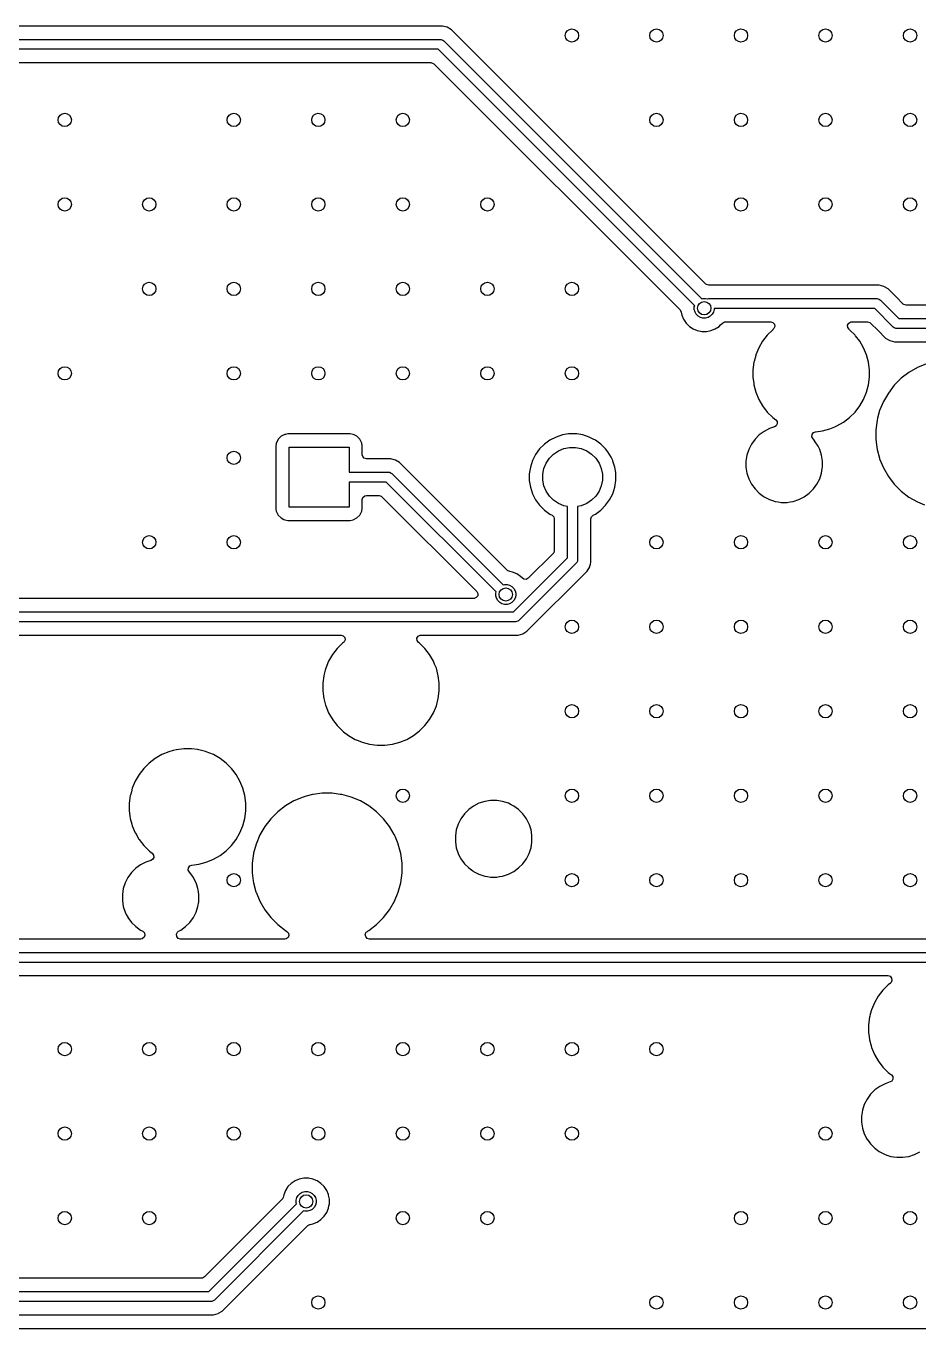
# Model space of a CAD drawing. Extents: x 2.6 to 14.2, y -9.4 to -3.8.
# Drawn here: x 8.737 to 9.794, y -7.462 to -5.919 of the extents above; entities that cross this region are included whole.
import ezdxf

# ---------------------------------------------------------------- set-up
doc = ezdxf.new("R2010")
doc.units = 0
doc.header["$MEASUREMENT"] = 0
doc.layers.add('BLACK', color=7, linetype='CONTINUOUS')

msp = doc.modelspace()

# ---------------------------------------------------------------- linework, layer by layer
at = {"layer": 'BLACK', "linetype": 'CONTINUOUS'}
for p, q in [((9.2302, -5.9194), (8.0739, -5.9194)), ((9.2318, -5.9198), (9.2302, -5.9194)), ((9.2302, -5.9194), (9.2302, -5.9194)), ((9.2335, -5.9203), (9.2318, -5.9198)), ((9.2357, -5.9208), (9.2335, -5.9203)), ((9.2335, -5.9203), (9.2335, -5.9203)), ((9.2406, -5.9237), (9.2357, -5.9208)), ((9.2357, -5.9208), (9.2357, -5.9208)), ((6.6017, -5.9351), (9.2273, -5.9351)), ((9.2273, -5.9351), (9.2285, -5.9353)), ((9.2285, -5.9353), (9.2293, -5.9356)), ((9.2293, -5.9356), (9.2306, -5.9361)), ((9.2306, -5.9361), (9.2315, -5.9369)), ((9.2315, -5.9369), (9.5367, -6.2421)), ((9.2415, -5.9246), (9.2406, -5.9237)), ((9.2406, -5.9237), (9.2406, -5.9237)), ((9.5417, -6.2248), (9.2415, -5.9246)), ((9.2249, -5.9469), (6.6017, -5.9469)), ((9.5284, -6.2505), (9.2249, -5.9469)), ((6.6102, -5.9627), (9.2163, -5.9627)), ((9.2163, -5.9627), (9.2189, -5.9635)), ((9.2189, -5.9635), (9.2198, -5.9641)), ((9.2198, -5.9641), (9.5111, -6.2555)), ((9.5425, -6.2254), (9.5417, -6.2248)), ((9.5451, -6.2262), (9.5425, -6.2254)), ((9.7467, -6.2262), (9.5451, -6.2262)), ((9.7494, -6.2269), (9.7467, -6.2262)), ((9.7523, -6.2277), (9.7494, -6.2269)), ((9.7494, -6.2269), (9.7494, -6.2269)), ((9.7572, -6.2305), (9.7523, -6.2277)), ((9.7668, -6.2401), (9.7572, -6.2305)), ((9.5367, -6.2421), (9.5381, -6.2417)), ((9.5381, -6.2417), (9.5412, -6.2417)), ((9.5412, -6.2417), (9.5435, -6.2423)), ((9.5435, -6.2423), (9.5437, -6.2423)), ((9.5437, -6.2423), (9.5441, -6.2421)), ((9.5441, -6.2421), (9.5453, -6.242)), ((9.5453, -6.242), (9.7439, -6.242)), ((9.7439, -6.242), (9.745, -6.2421)), ((9.745, -6.2421), (9.7455, -6.2423)), ((9.7455, -6.2423), (9.7472, -6.243)), ((9.7472, -6.243), (9.7481, -6.2437)), ((9.7481, -6.2437), (9.7701, -6.2657)), ((9.7752, -6.2485), (9.7668, -6.2401)), ((9.5111, -6.2555), (9.5125, -6.258)), ((9.5125, -6.258), (9.5125, -6.258)), ((9.5125, -6.258), (9.5132, -6.2615)), ((9.5132, -6.2615), (9.5132, -6.2615)), ((9.5132, -6.2615), (9.5152, -6.2665)), ((9.528, -6.2519), (9.5284, -6.2505)), ((9.528, -6.255), (9.528, -6.2519)), ((9.5288, -6.2579), (9.528, -6.255)), ((9.5303, -6.2606), (9.5288, -6.2579)), ((9.5325, -6.2628), (9.5303, -6.2606)), ((9.5491, -6.2606), (9.5469, -6.2628)), ((9.5506, -6.2579), (9.5491, -6.2606)), ((9.5514, -6.255), (9.5506, -6.2579)), ((9.7414, -6.2538), (9.5514, -6.2538)), ((9.5514, -6.2538), (9.5514, -6.255)), ((9.7634, -6.2758), (9.7414, -6.2538)), ((9.776, -6.2491), (9.7752, -6.2485)), ((9.7786, -6.2499), (9.776, -6.2491)), ((9.847, -6.2499), (9.7786, -6.2499)), ((9.5152, -6.2665), (9.5152, -6.2665)), ((9.5152, -6.2665), (9.5183, -6.271)), ((9.5183, -6.271), (9.5183, -6.271)), ((9.5183, -6.271), (9.5221, -6.2749)), ((9.5221, -6.2749), (9.5221, -6.2749)), ((9.5221, -6.2749), (9.5266, -6.2779)), ((9.5352, -6.2643), (9.5325, -6.2628)), ((9.5381, -6.2651), (9.5352, -6.2643)), ((9.5412, -6.2651), (9.5381, -6.2651)), ((9.5442, -6.2643), (9.5412, -6.2651)), ((9.5469, -6.2628), (9.5442, -6.2643)), ((9.5527, -6.2779), (9.5573, -6.2749)), ((9.5573, -6.2749), (9.559, -6.2731)), ((9.559, -6.2731), (9.5612, -6.271)), ((9.5612, -6.271), (9.5636, -6.2696)), ((9.5636, -6.2696), (9.5646, -6.2695)), ((9.5646, -6.2695), (9.6184, -6.2695)), ((9.6184, -6.2695), (9.621, -6.2703)), ((9.621, -6.2703), (9.6228, -6.2724)), ((9.6232, -6.2751), (9.622, -6.2776)), ((9.6228, -6.2724), (9.6232, -6.2751)), ((9.7093, -6.2733), (9.7106, -6.2709)), ((9.7094, -6.2761), (9.7093, -6.2733)), ((9.7111, -6.2783), (9.7094, -6.2761)), ((9.7106, -6.2709), (9.7131, -6.2696)), ((9.7131, -6.2696), (9.714, -6.2695)), ((9.714, -6.2695), (9.7329, -6.2695)), ((9.7329, -6.2695), (9.7355, -6.2703)), ((9.7355, -6.2703), (9.7363, -6.271)), ((9.7363, -6.271), (9.7453, -6.2799)), ((9.7643, -6.2765), (9.7634, -6.2758)), ((9.7655, -6.277), (9.7643, -6.2765)), ((9.7665, -6.2774), (9.7655, -6.277)), ((9.7676, -6.2775), (9.7665, -6.2774)), ((10.1713, -6.2775), (9.7676, -6.2775)), ((9.7701, -6.2657), (10.1688, -6.2657)), ((9.5266, -6.2779), (9.5266, -6.2779)), ((9.5266, -6.2779), (9.5313, -6.2798)), ((9.5313, -6.2798), (9.5316, -6.2799)), ((9.5316, -6.2799), (9.5316, -6.2799)), ((9.5316, -6.2799), (9.5316, -6.2799)), ((9.5316, -6.2799), (9.537, -6.281)), ((9.537, -6.281), (9.537, -6.281)), ((9.537, -6.281), (9.5424, -6.281)), ((9.5424, -6.281), (9.546, -6.2803)), ((9.546, -6.2803), (9.5477, -6.2799)), ((9.5477, -6.2799), (9.5527, -6.2779)), ((9.6088, -6.2924), (9.6043, -6.3002)), ((9.6143, -6.2852), (9.6088, -6.2924)), ((9.6207, -6.2788), (9.6143, -6.2852)), ((9.6208, -6.2787), (9.6207, -6.2788)), ((9.6207, -6.2788), (9.6207, -6.2788)), ((9.6213, -6.2783), (9.6208, -6.2787)), ((9.622, -6.2776), (9.6213, -6.2783)), ((9.7117, -6.2788), (9.7111, -6.2783)), ((9.7181, -6.2852), (9.7117, -6.2788)), ((9.7117, -6.2788), (9.7117, -6.2788)), ((9.7117, -6.2788), (9.7117, -6.2788)), ((9.7188, -6.2861), (9.7181, -6.2852)), ((9.7181, -6.2852), (9.7181, -6.2852)), ((9.7181, -6.2852), (9.7181, -6.2852)), ((9.7236, -6.2924), (9.7188, -6.2861)), ((9.7281, -6.3002), (9.7236, -6.2924)), ((9.7236, -6.2924), (9.7236, -6.2924)), ((9.7236, -6.2924), (9.7236, -6.2924)), ((9.7453, -6.2799), (9.7543, -6.2889)), ((9.7543, -6.2889), (9.7586, -6.2914)), ((9.7586, -6.2914), (9.7592, -6.2918)), ((9.7592, -6.2918), (9.7648, -6.2933)), ((9.6043, -6.3002), (9.6008, -6.3085)), ((9.6043, -6.3002), (9.6043, -6.3002)), ((9.7316, -6.3085), (9.7281, -6.3002)), ((9.7648, -6.2933), (9.7648, -6.2933)), ((9.7648, -6.2933), (9.7648, -6.2933)), ((9.7648, -6.2933), (10.1741, -6.2933)), ((9.5985, -6.3173), (9.5973, -6.3262)), ((9.5987, -6.3164), (9.5985, -6.3173)), ((9.5985, -6.3173), (9.5985, -6.3173)), ((9.6006, -6.3092), (9.5987, -6.3164)), ((9.6008, -6.3085), (9.6006, -6.3092)), ((9.7339, -6.3173), (9.7316, -6.3085)), ((9.7351, -6.3262), (9.7339, -6.3173)), ((9.792, -6.3235), (9.7819, -6.3293)), ((9.8027, -6.3191), (9.792, -6.3235)), ((9.792, -6.3235), (9.792, -6.3235)), ((9.5973, -6.3262), (9.5973, -6.3352)), ((9.5973, -6.3352), (9.5982, -6.3424)), ((9.7339, -6.3442), (9.7351, -6.3352)), ((9.7351, -6.3352), (9.7351, -6.3262)), ((9.7727, -6.3364), (9.7645, -6.3446)), ((9.7819, -6.3293), (9.7727, -6.3364)), ((9.7727, -6.3364), (9.7727, -6.3364)), ((9.5982, -6.3424), (9.5985, -6.3442)), ((9.5985, -6.3442), (9.5996, -6.3485)), ((9.5996, -6.3485), (9.6008, -6.3529)), ((9.6008, -6.3529), (9.6043, -6.3613)), ((9.7281, -6.3613), (9.7316, -6.3529)), ((9.7316, -6.3529), (9.7339, -6.3442)), ((9.7575, -6.3538), (9.7516, -6.3639)), ((9.7645, -6.3446), (9.7575, -6.3538)), ((9.7645, -6.3446), (9.7645, -6.3446)), ((9.6043, -6.3613), (9.6043, -6.3613)), ((9.6043, -6.3613), (9.6088, -6.3691)), ((9.6088, -6.3691), (9.6143, -6.3763)), ((9.7181, -6.3763), (9.7236, -6.3691)), ((9.7236, -6.3691), (9.7281, -6.3613)), ((9.7516, -6.3639), (9.7472, -6.3746)), ((9.7516, -6.3639), (9.7516, -6.3639)), ((9.6143, -6.3763), (9.6143, -6.3763)), ((9.6143, -6.3763), (9.6207, -6.3827)), ((9.6207, -6.3827), (9.6207, -6.3827)), ((9.6207, -6.3827), (9.6243, -6.3855)), ((9.6243, -6.3855), (9.6259, -6.3877)), ((9.7046, -6.3882), (9.7117, -6.3827)), ((9.7117, -6.3827), (9.7181, -6.3763)), ((9.7117, -6.3827), (9.7117, -6.3827)), ((9.7117, -6.3827), (9.7117, -6.3827)), ((9.7181, -6.3763), (9.7181, -6.3763)), ((9.7181, -6.3763), (9.7181, -6.3763)), ((9.7448, -6.3836), (9.7442, -6.3858)), ((9.7472, -6.3746), (9.7448, -6.3836)), ((9.7472, -6.3746), (9.7472, -6.3746)), ((9.6106, -6.3992), (9.6048, -6.4033)), ((9.6169, -6.3959), (9.6106, -6.3992)), ((9.6229, -6.394), (9.6169, -6.3959)), ((9.6169, -6.3959), (9.6169, -6.3959)), ((9.6248, -6.3928), (9.6229, -6.394)), ((9.6261, -6.3904), (9.6248, -6.3928)), ((9.6259, -6.3877), (9.6261, -6.3904)), ((9.6672, -6.4027), (9.6689, -6.4005)), ((9.6689, -6.4005), (9.6712, -6.3996)), ((9.6712, -6.3996), (9.6797, -6.3985)), ((9.6797, -6.3985), (9.6838, -6.3974)), ((9.6838, -6.3974), (9.6884, -6.3961)), ((9.6884, -6.3961), (9.6942, -6.3937)), ((9.6942, -6.3937), (9.6967, -6.3927)), ((9.6967, -6.3927), (9.7046, -6.3882)), ((9.6967, -6.3927), (9.6967, -6.3927)), ((9.6967, -6.3927), (9.6967, -6.3927)), ((9.6967, -6.3927), (9.6967, -6.3927)), ((9.7442, -6.3858), (9.7427, -6.3974)), ((9.7427, -6.3974), (9.7427, -6.409)), ((9.7442, -6.3858), (9.7442, -6.3858)), ((9.0334, -6.413), (9.0328, -6.4167)), ((9.0355, -6.409), (9.0334, -6.413)), ((9.0357, -6.4086), (9.0355, -6.409)), ((9.0392, -6.405), (9.0357, -6.4086)), ((9.0357, -6.4086), (9.0357, -6.4086)), ((9.0357, -6.4086), (9.0357, -6.4086)), ((9.0437, -6.4028), (9.0392, -6.405)), ((9.0392, -6.405), (9.0392, -6.405)), ((9.0392, -6.405), (9.0392, -6.405)), ((9.0443, -6.4027), (9.0437, -6.4028)), ((9.0473, -6.4022), (9.0443, -6.4027)), ((9.1207, -6.4022), (9.0473, -6.4022)), ((9.1244, -6.4028), (9.1207, -6.4022)), ((9.1255, -6.4033), (9.1244, -6.4028)), ((9.1288, -6.405), (9.1255, -6.4033)), ((9.1324, -6.4086), (9.1288, -6.405)), ((9.1288, -6.405), (9.1288, -6.405)), ((9.1288, -6.405), (9.1288, -6.405)), ((9.1346, -6.413), (9.1324, -6.4086)), ((9.1324, -6.4086), (9.1324, -6.4086)), ((9.1324, -6.4086), (9.1324, -6.4086)), ((9.1351, -6.416), (9.1346, -6.413)), ((9.1352, -6.4167), (9.1351, -6.416)), ((9.3507, -6.4143), (9.345, -6.42)), ((9.3572, -6.4096), (9.3507, -6.4143)), ((9.3644, -6.4059), (9.3572, -6.4096)), ((9.372, -6.4034), (9.3644, -6.4059)), ((9.379, -6.4023), (9.372, -6.4034)), ((9.38, -6.4022), (9.379, -6.4023)), ((9.388, -6.4022), (9.38, -6.4022)), ((9.3891, -6.4023), (9.388, -6.4022)), ((9.396, -6.4034), (9.3891, -6.4023)), ((9.4037, -6.4059), (9.396, -6.4034)), ((9.4085, -6.4084), (9.4037, -6.4059)), ((9.4109, -6.4096), (9.4085, -6.4084)), ((9.4174, -6.4143), (9.4109, -6.4096)), ((9.4109, -6.4096), (9.4109, -6.4096)), ((9.4109, -6.4096), (9.4109, -6.4096)), ((9.4231, -6.42), (9.4174, -6.4143)), ((9.5956, -6.4142), (9.5923, -6.4205)), ((9.5998, -6.4084), (9.5956, -6.4142)), ((9.6048, -6.4033), (9.5998, -6.4084)), ((9.5998, -6.4084), (9.5998, -6.4084)), ((9.6048, -6.4033), (9.6048, -6.4033)), ((9.667, -6.4055), (9.6672, -6.4027)), ((9.6684, -6.4079), (9.667, -6.4055)), ((9.6689, -6.4084), (9.6684, -6.4079)), ((9.6719, -6.4126), (9.6689, -6.4084)), ((9.6689, -6.4084), (9.6689, -6.4084)), ((9.6731, -6.4142), (9.6719, -6.4126)), ((9.6744, -6.4167), (9.6731, -6.4142)), ((9.7427, -6.409), (9.7439, -6.418)), ((9.0328, -6.4167), (9.0328, -6.4901)), ((9.0486, -6.4888), (9.0486, -6.4179)), ((9.0486, -6.4179), (9.1195, -6.4179)), ((9.1195, -6.4179), (9.1195, -6.4475)), ((9.1352, -6.4268), (9.1352, -6.4167)), ((9.1357, -6.4289), (9.1352, -6.4268)), ((9.1375, -6.4309), (9.1357, -6.4289)), ((9.1401, -6.4317), (9.1375, -6.4309)), ((9.1689, -6.4317), (9.1401, -6.4317)), ((9.1701, -6.432), (9.1689, -6.4317)), ((9.3402, -6.4265), (9.3366, -6.4337)), ((9.345, -6.42), (9.3402, -6.4265)), ((9.3528, -6.4367), (9.3566, -6.4309)), ((9.3566, -6.4309), (9.3615, -6.426)), ((9.3615, -6.426), (9.3673, -6.4221)), ((9.3673, -6.4221), (9.3737, -6.4195)), ((9.3737, -6.4195), (9.3805, -6.4181)), ((9.3805, -6.4181), (9.3875, -6.4181)), ((9.3875, -6.4181), (9.3943, -6.4195)), ((9.3943, -6.4195), (9.4007, -6.4221)), ((9.4007, -6.4221), (9.4065, -6.426)), ((9.4065, -6.426), (9.4114, -6.4309)), ((9.4114, -6.4309), (9.4153, -6.4367)), ((9.4255, -6.4234), (9.4231, -6.42)), ((9.4278, -6.4265), (9.4255, -6.4234)), ((9.4295, -6.4298), (9.4278, -6.4265)), ((9.4315, -6.4337), (9.4295, -6.4298)), ((9.5901, -6.4273), (9.589, -6.4343)), ((9.5923, -6.4205), (9.5901, -6.4273)), ((9.5923, -6.4205), (9.5923, -6.4205)), ((9.6763, -6.4205), (9.6744, -6.4167)), ((9.6772, -6.4234), (9.6763, -6.4205)), ((9.6763, -6.4205), (9.6763, -6.4205)), ((9.6785, -6.4273), (9.6772, -6.4234)), ((9.6789, -6.4296), (9.6785, -6.4273)), ((9.6796, -6.4343), (9.6789, -6.4296)), ((9.7439, -6.418), (9.7442, -6.4205)), ((9.7442, -6.4205), (9.747, -6.4309)), ((9.747, -6.4309), (9.7472, -6.4317)), ((9.7472, -6.4317), (9.7472, -6.4317)), ((9.7472, -6.4317), (9.7516, -6.4424)), ((9.1744, -6.4332), (9.1701, -6.432)), ((9.1701, -6.432), (9.1701, -6.432)), ((9.1793, -6.436), (9.1744, -6.4332)), ((9.1744, -6.4332), (9.1744, -6.4332)), ((9.3071, -6.5638), (9.1793, -6.436)), ((9.1793, -6.436), (9.1793, -6.436)), ((9.3341, -6.4414), (9.3328, -6.4493)), ((9.3366, -6.4337), (9.3341, -6.4414)), ((9.3488, -6.4499), (9.3501, -6.4431)), ((9.3501, -6.4431), (9.3528, -6.4367)), ((9.4153, -6.4367), (9.4179, -6.4431)), ((9.4179, -6.4431), (9.4193, -6.4499)), ((9.4317, -6.4345), (9.4315, -6.4337)), ((9.4315, -6.4337), (9.4315, -6.4337)), ((9.4315, -6.4337), (9.4315, -6.4337)), ((9.434, -6.4414), (9.4317, -6.4345)), ((9.435, -6.4479), (9.434, -6.4414)), ((9.589, -6.4343), (9.589, -6.4415)), ((9.589, -6.4415), (9.5901, -6.4485)), ((9.6785, -6.4485), (9.6793, -6.4431)), ((9.6793, -6.4431), (9.6796, -6.4415)), ((9.6796, -6.4415), (9.6796, -6.4343)), ((9.7516, -6.4424), (9.7516, -6.4424)), ((9.7516, -6.4424), (9.7575, -6.4525)), ((9.1195, -6.4475), (9.166, -6.4475)), ((9.1636, -6.4593), (9.1195, -6.4593)), ((9.1195, -6.4593), (9.1195, -6.4888)), ((9.2936, -6.5893), (9.1636, -6.4593)), ((9.166, -6.4475), (9.1672, -6.4476)), ((9.1672, -6.4476), (9.168, -6.448)), ((9.168, -6.448), (9.1693, -6.4485)), ((9.1693, -6.4485), (9.1702, -6.4492)), ((9.1702, -6.4492), (9.302, -6.581)), ((9.3328, -6.4493), (9.3328, -6.4574)), ((9.3328, -6.4574), (9.3341, -6.4654)), ((9.3488, -6.4569), (9.3488, -6.4499)), ((9.3501, -6.4637), (9.3488, -6.4569)), ((9.4193, -6.4569), (9.4179, -6.4637)), ((9.4193, -6.4499), (9.4193, -6.4569)), ((9.434, -6.4654), (9.4352, -6.4574)), ((9.4352, -6.4493), (9.435, -6.4479)), ((9.4352, -6.4574), (9.4352, -6.4493)), ((9.5901, -6.4485), (9.5923, -6.4553)), ((9.5923, -6.4553), (9.5923, -6.4553)), ((9.5923, -6.4553), (9.5944, -6.4594)), ((9.5944, -6.4594), (9.5952, -6.4609)), ((9.5952, -6.4609), (9.5956, -6.4616)), ((9.5956, -6.4616), (9.5998, -6.4674)), ((9.6689, -6.4674), (9.6731, -6.4616)), ((9.6731, -6.4616), (9.6763, -6.4553)), ((9.6763, -6.4553), (9.6785, -6.4485)), ((9.7575, -6.4525), (9.7645, -6.4617)), ((9.7645, -6.4617), (9.7645, -6.4617)), ((9.7645, -6.4617), (9.7727, -6.4699)), ((9.1352, -6.4799), (9.136, -6.4773)), ((9.136, -6.4773), (9.1381, -6.4755)), ((9.1381, -6.4755), (9.1401, -6.4751)), ((9.1401, -6.4751), (9.155, -6.4751)), ((9.155, -6.4751), (9.1577, -6.4758)), ((9.1577, -6.4758), (9.1585, -6.4765)), ((9.1585, -6.4765), (9.2706, -6.5886)), ((9.3341, -6.4654), (9.3366, -6.473)), ((9.3366, -6.473), (9.3386, -6.477)), ((9.3386, -6.477), (9.3402, -6.4801)), ((9.3528, -6.4701), (9.3501, -6.4637)), ((9.3566, -6.4759), (9.3528, -6.4701)), ((9.3615, -6.4808), (9.3566, -6.4759)), ((9.4114, -6.4759), (9.4065, -6.4808)), ((9.4153, -6.4701), (9.4114, -6.4759)), ((9.4179, -6.4637), (9.4153, -6.4701)), ((9.4278, -6.4802), (9.4315, -6.473)), ((9.4315, -6.473), (9.434, -6.4654)), ((9.5998, -6.4674), (9.5998, -6.4674)), ((9.5998, -6.4674), (9.6048, -6.4724)), ((9.6048, -6.4724), (9.6048, -6.4724)), ((9.6048, -6.4724), (9.6096, -6.4759)), ((9.6096, -6.4759), (9.6106, -6.4766)), ((9.6106, -6.4766), (9.6139, -6.4783)), ((9.6517, -6.4799), (9.6581, -6.4766)), ((9.6581, -6.4766), (9.6638, -6.4724)), ((9.6638, -6.4724), (9.6689, -6.4674)), ((9.7727, -6.4699), (9.7727, -6.4699)), ((9.7727, -6.4699), (9.7819, -6.477)), ((9.7819, -6.477), (9.792, -6.4828)), ((9.0328, -6.4901), (9.0331, -6.4916)), ((9.0331, -6.4916), (9.0334, -6.4937)), ((9.1195, -6.4888), (9.0486, -6.4888)), ((9.1346, -6.4937), (9.1352, -6.4901)), ((9.1352, -6.4901), (9.1352, -6.4799)), ((9.3402, -6.4801), (9.3402, -6.4802)), ((9.3402, -6.4802), (9.345, -6.4867)), ((9.345, -6.4867), (9.345, -6.4867)), ((9.345, -6.4867), (9.3507, -6.4924)), ((9.3507, -6.4924), (9.3572, -6.4972)), ((9.3673, -6.4846), (9.3615, -6.4808)), ((9.3737, -6.4873), (9.3673, -6.4846)), ((9.3781, -6.4882), (9.3737, -6.4873)), ((9.3781, -6.5488), (9.3781, -6.4882)), ((9.3943, -6.4873), (9.3899, -6.4882)), ((9.3899, -6.4882), (9.3899, -6.5512)), ((9.4007, -6.4846), (9.3943, -6.4873)), ((9.4065, -6.4808), (9.4007, -6.4846)), ((9.4109, -6.4972), (9.4174, -6.4924)), ((9.4174, -6.4924), (9.4231, -6.4867)), ((9.4231, -6.4867), (9.4254, -6.4835)), ((9.4231, -6.4867), (9.4231, -6.4867)), ((9.4231, -6.4867), (9.4231, -6.4867)), ((9.4254, -6.4835), (9.4278, -6.4802)), ((9.6139, -6.4783), (9.6169, -6.4799)), ((9.6169, -6.4799), (9.6169, -6.4799)), ((9.6169, -6.4799), (9.6203, -6.481)), ((9.6203, -6.481), (9.6237, -6.4821)), ((9.6237, -6.4821), (9.627, -6.4826)), ((9.627, -6.4826), (9.6308, -6.4832)), ((9.6308, -6.4832), (9.6308, -6.4832)), ((9.6308, -6.4832), (9.6379, -6.4832)), ((9.6379, -6.4832), (9.6413, -6.4826)), ((9.6413, -6.4826), (9.6449, -6.4821)), ((9.6449, -6.4821), (9.6517, -6.4799)), ((9.792, -6.4828), (9.792, -6.4828)), ((9.792, -6.4828), (9.792, -6.4828)), ((9.792, -6.4828), (9.8003, -6.4862)), ((9.0334, -6.4937), (9.0357, -6.4982)), ((9.0357, -6.4982), (9.0357, -6.4982)), ((9.0357, -6.4982), (9.0357, -6.4982)), ((9.0357, -6.4982), (9.0392, -6.5017)), ((9.0392, -6.5017), (9.0392, -6.5017)), ((9.0392, -6.5017), (9.0392, -6.5017)), ((9.0392, -6.5017), (9.0424, -6.5034)), ((9.0424, -6.5034), (9.0437, -6.504)), ((9.0437, -6.504), (9.0473, -6.5046)), ((9.0473, -6.5046), (9.0473, -6.5046)), ((9.0473, -6.5046), (9.1207, -6.5046)), ((9.1207, -6.5046), (9.1244, -6.504)), ((9.1244, -6.504), (9.1288, -6.5017)), ((9.1288, -6.5017), (9.1324, -6.4982)), ((9.1324, -6.4982), (9.1346, -6.4937)), ((9.1346, -6.4937), (9.1346, -6.4937)), ((9.1346, -6.4937), (9.1346, -6.4937)), ((9.3572, -6.4972), (9.3597, -6.4984)), ((9.3597, -6.4984), (9.3617, -6.5003)), ((9.3617, -6.5003), (9.3623, -6.5028)), ((9.3623, -6.5028), (9.3623, -6.5402)), ((9.4057, -6.5028), (9.4065, -6.5002)), ((9.4057, -6.5191), (9.4057, -6.5028)), ((9.4065, -6.5002), (9.4084, -6.4984)), ((9.4084, -6.4984), (9.4109, -6.4972)), ((9.4057, -6.5541), (9.4057, -6.5191)), ((9.3142, -6.6127), (9.3781, -6.5488)), ((9.3609, -6.5437), (9.3316, -6.573)), ((9.3616, -6.5429), (9.3609, -6.5437)), ((9.3623, -6.5402), (9.3616, -6.5429)), ((9.3889, -6.5545), (9.3882, -6.5554)), ((9.3896, -6.553), (9.3889, -6.5545)), ((9.3898, -6.5524), (9.3896, -6.553)), ((9.3899, -6.5512), (9.3898, -6.5524)), ((9.4051, -6.5565), (9.4057, -6.5541)), ((9.3096, -6.5651), (9.3071, -6.5638)), ((9.3071, -6.5638), (9.3071, -6.5638)), ((9.313, -6.5658), (9.3096, -6.5651)), ((9.318, -6.5679), (9.313, -6.5658)), ((9.313, -6.5658), (9.313, -6.5658)), ((9.3225, -6.5709), (9.318, -6.5679)), ((9.318, -6.5679), (9.318, -6.5679)), ((9.3882, -6.5554), (9.3208, -6.6228)), ((9.33, -6.6359), (9.4014, -6.5646)), ((9.4014, -6.5646), (9.4042, -6.5596)), ((9.4042, -6.5596), (9.4044, -6.559)), ((9.4044, -6.559), (9.4045, -6.5587)), ((9.4045, -6.5587), (9.4051, -6.5565)), ((9.302, -6.581), (9.3034, -6.5806)), ((9.3034, -6.5806), (9.3065, -6.5806)), ((9.3065, -6.5806), (9.3095, -6.5814)), ((9.3095, -6.5814), (9.3121, -6.5829)), ((9.3121, -6.5829), (9.3143, -6.5851)), ((9.3143, -6.5851), (9.3159, -6.5878)), ((9.3247, -6.573), (9.3225, -6.5709)), ((9.3225, -6.5709), (9.3225, -6.5709)), ((9.3264, -6.5742), (9.3247, -6.573)), ((9.3292, -6.5744), (9.3264, -6.5742)), ((9.3316, -6.573), (9.3292, -6.5744)), ((9.2671, -6.5969), (8.5601, -6.5969)), ((9.2675, -6.5969), (9.2671, -6.5969)), ((9.2701, -6.596), (9.2675, -6.5969)), ((9.2717, -6.5938), (9.2701, -6.596)), ((9.2706, -6.5886), (9.2719, -6.591)), ((9.2719, -6.591), (9.2717, -6.5938)), ((9.2932, -6.5908), (9.2936, -6.5893)), ((9.2932, -6.5938), (9.2932, -6.5908)), ((9.294, -6.5968), (9.2932, -6.5938)), ((9.2956, -6.5995), (9.294, -6.5968)), ((9.2978, -6.6017), (9.2956, -6.5995)), ((9.3143, -6.5995), (9.3121, -6.6017)), ((9.3159, -6.5968), (9.3143, -6.5995)), ((9.3159, -6.5878), (9.3167, -6.5908)), ((9.3167, -6.5938), (9.3159, -6.5968)), ((9.3167, -6.5908), (9.3167, -6.5938)), ((8.563, -6.6127), (9.3142, -6.6127)), ((9.3004, -6.6032), (9.2978, -6.6017)), ((9.3034, -6.604), (9.3004, -6.6032)), ((9.3065, -6.604), (9.3034, -6.604)), ((9.3095, -6.6032), (9.3065, -6.604)), ((9.3121, -6.6017), (9.3095, -6.6032)), ((9.3167, -6.6245), (8.5654, -6.6245)), ((9.3178, -6.6244), (9.3167, -6.6245)), ((9.3193, -6.6238), (9.3178, -6.6244)), ((9.3199, -6.6235), (9.3193, -6.6238)), ((9.3208, -6.6228), (9.3199, -6.6235)), ((8.574, -6.6403), (9.1101, -6.6403)), ((9.1101, -6.6403), (9.1127, -6.6411)), ((9.1127, -6.6411), (9.1145, -6.6431)), ((9.1149, -6.6459), (9.1138, -6.6484)), ((9.1145, -6.6431), (9.1149, -6.6459)), ((9.1999, -6.6441), (9.2012, -6.6417)), ((9.2001, -6.6468), (9.1999, -6.6441)), ((9.2017, -6.649), (9.2001, -6.6468)), ((9.2012, -6.6417), (9.2037, -6.6404)), ((9.2037, -6.6404), (9.2047, -6.6403)), ((9.2047, -6.6403), (9.3195, -6.6403)), ((9.3195, -6.6403), (9.325, -6.6388)), ((9.3195, -6.6403), (9.3195, -6.6403)), ((9.3195, -6.6403), (9.3195, -6.6403)), ((9.325, -6.6388), (9.33, -6.6359)), ((9.1055, -6.6564), (9.1, -6.6635)), ((9.1118, -6.65), (9.1055, -6.6564)), ((9.1131, -6.649), (9.1118, -6.65)), ((9.1138, -6.6484), (9.1131, -6.649)), ((9.2029, -6.65), (9.2017, -6.649)), ((9.2093, -6.6564), (9.2029, -6.65)), ((9.2029, -6.65), (9.2029, -6.65)), ((9.2148, -6.6635), (9.2093, -6.6564)), ((9.2093, -6.6564), (9.2093, -6.6564)), ((9.0954, -6.6714), (9.092, -6.6797)), ((9.1, -6.6635), (9.0954, -6.6714)), ((9.0954, -6.6714), (9.0954, -6.6714)), ((9.2193, -6.6714), (9.2148, -6.6635)), ((9.2148, -6.6635), (9.2148, -6.6635)), ((9.2148, -6.6635), (9.2148, -6.6635)), ((9.2207, -6.6747), (9.2193, -6.6714)), ((9.2193, -6.6714), (9.2193, -6.6714)), ((9.2193, -6.6714), (9.2193, -6.6714)), ((9.2228, -6.6797), (9.2207, -6.6747)), ((9.0896, -6.6884), (9.0885, -6.6974)), ((9.0898, -6.688), (9.0896, -6.6884)), ((9.0896, -6.6884), (9.0896, -6.6884)), ((9.0914, -6.6819), (9.0898, -6.688)), ((9.092, -6.6797), (9.0914, -6.6819)), ((9.2251, -6.6884), (9.2228, -6.6797)), ((9.2263, -6.6974), (9.2251, -6.6884)), ((9.0885, -6.6974), (9.0885, -6.7064)), ((9.0885, -6.7064), (9.0893, -6.7128)), ((9.2251, -6.7154), (9.2263, -6.7064)), ((9.2263, -6.6982), (9.2263, -6.6974)), ((9.2263, -6.7064), (9.2263, -6.6982)), ((9.0893, -6.7128), (9.0896, -6.7154)), ((9.0896, -6.7154), (9.0918, -6.7235)), ((9.0918, -6.7235), (9.092, -6.7241)), ((9.092, -6.7241), (9.0954, -6.7324)), ((9.2193, -6.7324), (9.2228, -6.7241)), ((9.2228, -6.7241), (9.2251, -6.7154)), ((9.0954, -6.7324), (9.0954, -6.7324)), ((9.0954, -6.7324), (9.0977, -6.7363)), ((9.0977, -6.7363), (9.0998, -6.74)), ((9.0998, -6.74), (9.1, -6.7403)), ((9.2148, -6.7403), (9.2193, -6.7324)), ((9.1, -6.7403), (9.1055, -6.7474)), ((9.1055, -6.7474), (9.1055, -6.7474)), ((9.1055, -6.7474), (9.1118, -6.7538)), ((9.1118, -6.7538), (9.1118, -6.7538)), ((9.1118, -6.7538), (9.1118, -6.7538)), ((9.1118, -6.7538), (9.1131, -6.7548)), ((9.1131, -6.7548), (9.119, -6.7593)), ((9.1958, -6.7593), (9.2029, -6.7538)), ((9.2029, -6.7538), (9.2093, -6.7474)), ((9.2029, -6.7538), (9.2029, -6.7538)), ((9.2029, -6.7538), (9.2029, -6.7538)), ((9.2093, -6.7474), (9.2148, -6.7403)), ((9.2093, -6.7474), (9.2093, -6.7474)), ((9.2093, -6.7474), (9.2093, -6.7474)), ((9.119, -6.7593), (9.119, -6.7593)), ((9.119, -6.7593), (9.119, -6.7593)), ((9.119, -6.7593), (9.1268, -6.7638)), ((9.1268, -6.7638), (9.1268, -6.7638)), ((9.1268, -6.7638), (9.1268, -6.7638)), ((9.1268, -6.7638), (9.1304, -6.7653)), ((9.1304, -6.7653), (9.1352, -6.7673)), ((9.1352, -6.7673), (9.1439, -6.7696)), ((9.1439, -6.7696), (9.1529, -6.7708)), ((9.1529, -6.7708), (9.1529, -6.7708)), ((9.1529, -6.7708), (9.1619, -6.7708)), ((9.1619, -6.7708), (9.1709, -6.7696)), ((9.1619, -6.7708), (9.1619, -6.7708)), ((9.1709, -6.7696), (9.1796, -6.7673)), ((9.1796, -6.7673), (9.1879, -6.7638)), ((9.1879, -6.7638), (9.1958, -6.7593)), ((8.8902, -6.7864), (8.883, -6.7919)), ((8.898, -6.7819), (8.8902, -6.7864)), ((8.9063, -6.7784), (8.898, -6.7819)), ((8.898, -6.7819), (8.898, -6.7819)), ((8.9114, -6.777), (8.9063, -6.7784)), ((8.9151, -6.7761), (8.9114, -6.777)), ((8.9155, -6.776), (8.9151, -6.7761)), ((8.924, -6.7749), (8.9155, -6.776)), ((8.9331, -6.7749), (8.924, -6.7749)), ((8.924, -6.7749), (8.924, -6.7749)), ((8.9405, -6.7759), (8.9331, -6.7749)), ((8.9331, -6.7749), (8.9331, -6.7749)), ((8.942, -6.7761), (8.9405, -6.7759)), ((8.9496, -6.7781), (8.942, -6.7761)), ((8.9507, -6.7784), (8.9496, -6.7781)), ((8.9591, -6.7819), (8.9507, -6.7784)), ((8.9669, -6.7864), (8.9591, -6.7819)), ((8.9591, -6.7819), (8.9591, -6.7819)), ((8.9741, -6.7919), (8.9669, -6.7864)), ((8.8766, -6.7983), (8.8711, -6.8054)), ((8.883, -6.7919), (8.8766, -6.7983)), ((8.9805, -6.7983), (8.9741, -6.7919)), ((8.9741, -6.7919), (8.9741, -6.7919)), ((8.982, -6.8003), (8.9805, -6.7983)), ((8.9805, -6.7983), (8.9805, -6.7983)), ((8.9805, -6.7983), (8.9805, -6.7983)), ((8.986, -6.8054), (8.982, -6.8003)), ((8.8666, -6.8132), (8.8631, -6.8216)), ((8.8711, -6.8054), (8.8666, -6.8132)), ((8.8666, -6.8132), (8.8666, -6.8132)), ((8.9905, -6.8132), (8.986, -6.8054)), ((8.986, -6.8054), (8.986, -6.8054)), ((8.986, -6.8054), (8.986, -6.8054)), ((8.9917, -6.8161), (8.9905, -6.8132)), ((8.9905, -6.8132), (8.9905, -6.8132)), ((8.9905, -6.8132), (8.9905, -6.8132)), ((8.9939, -6.8216), (8.9917, -6.8161)), ((8.8608, -6.8303), (8.8596, -6.8393)), ((8.861, -6.8297), (8.8608, -6.8303)), ((8.8608, -6.8303), (8.8608, -6.8303)), ((8.862, -6.8258), (8.861, -6.8297)), ((8.8631, -6.8216), (8.862, -6.8258)), ((8.9963, -6.8303), (8.9939, -6.8216)), ((8.9975, -6.8393), (8.9963, -6.8303)), ((9.0651, -6.8321), (9.0544, -6.8366)), ((9.069, -6.8311), (9.0651, -6.8321)), ((9.0651, -6.8321), (9.0651, -6.8321)), ((9.0763, -6.8291), (9.069, -6.8311)), ((9.0769, -6.8291), (9.0763, -6.8291)), ((9.0878, -6.8276), (9.0769, -6.8291)), ((9.0994, -6.8276), (9.0878, -6.8276)), ((9.0878, -6.8276), (9.0878, -6.8276)), ((9.109, -6.8289), (9.0994, -6.8276)), ((9.0994, -6.8276), (9.0994, -6.8276)), ((9.111, -6.8291), (9.109, -6.8289)), ((9.1222, -6.8321), (9.111, -6.8291)), ((9.1329, -6.8366), (9.1222, -6.8321)), ((9.1222, -6.8321), (9.1222, -6.8321)), ((9.1222, -6.8321), (9.1222, -6.8321)), ((8.8596, -6.8393), (8.8596, -6.8483)), ((8.9975, -6.8483), (8.9975, -6.8393)), ((9.0443, -6.8424), (9.0351, -6.8495)), ((9.0544, -6.8366), (9.0443, -6.8424)), ((9.0544, -6.8366), (9.0544, -6.8366)), ((9.143, -6.8424), (9.1329, -6.8366)), ((9.1329, -6.8366), (9.1329, -6.8366)), ((9.1522, -6.8495), (9.143, -6.8424)), ((9.2611, -6.8469), (9.256, -6.852)), ((9.2669, -6.8428), (9.2611, -6.8469)), ((9.2611, -6.8469), (9.2611, -6.8469)), ((9.2732, -6.8395), (9.2669, -6.8428)), ((9.28, -6.8373), (9.2732, -6.8395)), ((9.2732, -6.8395), (9.2732, -6.8395)), ((9.287, -6.8362), (9.28, -6.8373)), ((9.2942, -6.8362), (9.287, -6.8362)), ((9.287, -6.8362), (9.287, -6.8362)), ((9.3012, -6.8373), (9.2942, -6.8362)), ((9.2942, -6.8362), (9.2942, -6.8362)), ((9.308, -6.8395), (9.3012, -6.8373)), ((9.3115, -6.8413), (9.308, -6.8395)), ((9.308, -6.8395), (9.308, -6.8395)), ((9.3143, -6.8428), (9.3115, -6.8413)), ((9.3201, -6.8469), (9.3143, -6.8428)), ((9.3143, -6.8428), (9.3143, -6.8428)), ((9.3143, -6.8428), (9.3143, -6.8428)), ((9.3251, -6.852), (9.3201, -6.8469)), ((9.3201, -6.8469), (9.3201, -6.8469)), ((8.8596, -6.8483), (8.8604, -6.8545)), ((8.8604, -6.8545), (8.8608, -6.8573)), ((8.8608, -6.8573), (8.8627, -6.8643)), ((8.9939, -6.866), (8.9963, -6.8573)), ((8.9963, -6.8573), (8.9975, -6.8483)), ((9.0269, -6.8577), (9.0198, -6.8669)), ((9.0351, -6.8495), (9.0269, -6.8577)), ((9.0269, -6.8577), (9.0269, -6.8577)), ((9.0351, -6.8495), (9.0351, -6.8495)), ((9.1604, -6.8577), (9.1522, -6.8495)), ((9.1522, -6.8495), (9.1522, -6.8495)), ((9.1675, -6.8669), (9.1604, -6.8577)), ((9.1604, -6.8577), (9.1604, -6.8577)), ((9.2519, -6.8578), (9.2486, -6.8641)), ((9.256, -6.852), (9.2519, -6.8578)), ((9.256, -6.852), (9.256, -6.852)), ((9.3285, -6.8567), (9.3251, -6.852)), ((9.3251, -6.852), (9.3251, -6.852)), ((9.3293, -6.8578), (9.3285, -6.8567)), ((9.3314, -6.8617), (9.3293, -6.8578)), ((9.3326, -6.8641), (9.3314, -6.8617)), ((8.8627, -6.8643), (8.8631, -6.866)), ((8.8631, -6.866), (8.8666, -6.8743)), ((8.8666, -6.8743), (8.8666, -6.8743)), ((8.8666, -6.8743), (8.8668, -6.8746)), ((8.8668, -6.8746), (8.8709, -6.8818)), ((8.986, -6.8822), (8.9905, -6.8743)), ((8.9905, -6.8743), (8.9939, -6.866)), ((9.014, -6.877), (9.0095, -6.8877)), ((9.0198, -6.8669), (9.014, -6.877)), ((9.014, -6.877), (9.014, -6.877)), ((9.173, -6.8765), (9.1675, -6.8669)), ((9.1733, -6.877), (9.173, -6.8765)), ((9.1737, -6.8779), (9.1733, -6.877)), ((9.1744, -6.8796), (9.1737, -6.8779)), ((9.1737, -6.8779), (9.1737, -6.8779)), ((9.2464, -6.8709), (9.2453, -6.8779)), ((9.2453, -6.8779), (9.2453, -6.8851)), ((9.2486, -6.8641), (9.2464, -6.8709)), ((9.2486, -6.8641), (9.2486, -6.8641)), ((9.3329, -6.8651), (9.3326, -6.8641)), ((9.3326, -6.8641), (9.3326, -6.8641)), ((9.3348, -6.8709), (9.3329, -6.8651)), ((9.3352, -6.8738), (9.3348, -6.8709)), ((9.3359, -6.8779), (9.3352, -6.8738)), ((9.3359, -6.8851), (9.3359, -6.8779)), ((8.8709, -6.8818), (8.8711, -6.8822)), ((8.8711, -6.8822), (8.8766, -6.8893)), ((8.8766, -6.8893), (8.8766, -6.8893)), ((8.8766, -6.8893), (8.883, -6.8957)), ((8.9741, -6.8957), (8.9805, -6.8893)), ((8.9805, -6.8893), (8.986, -6.8822)), ((8.9805, -6.8893), (8.9805, -6.8893)), ((8.9805, -6.8893), (8.9805, -6.8893)), ((9.0095, -6.8877), (9.0066, -6.8986)), ((9.0095, -6.8877), (9.0095, -6.8877)), ((9.1776, -6.8873), (9.1744, -6.8796)), ((9.1777, -6.8877), (9.1776, -6.8873)), ((9.1807, -6.8989), (9.1777, -6.8877)), ((9.2453, -6.8851), (9.2464, -6.8921)), ((9.2464, -6.8921), (9.2486, -6.8989)), ((9.3326, -6.8989), (9.3341, -6.8942)), ((9.3341, -6.8942), (9.3348, -6.8921)), ((9.3348, -6.8921), (9.335, -6.8906)), ((9.335, -6.8906), (9.3352, -6.8896)), ((9.3352, -6.8896), (9.3359, -6.8851)), ((8.8793, -6.909), (8.8729, -6.9122)), ((8.8852, -6.9071), (8.8793, -6.909)), ((8.8793, -6.909), (8.8793, -6.909)), ((8.883, -6.8957), (8.883, -6.8957)), ((8.883, -6.8957), (8.883, -6.8957)), ((8.883, -6.8957), (8.8835, -6.8961)), ((8.8835, -6.8961), (8.8867, -6.8985)), ((8.8871, -6.9059), (8.8852, -6.9071)), ((8.8867, -6.8985), (8.8883, -6.9008)), ((8.8885, -6.9035), (8.8871, -6.9059)), ((8.8883, -6.9008), (8.8885, -6.9035)), ((8.942, -6.9115), (8.9507, -6.9092)), ((8.9507, -6.9092), (8.9591, -6.9057)), ((8.9591, -6.9057), (8.9669, -6.9012)), ((8.9669, -6.9012), (8.9741, -6.8957)), ((8.9741, -6.8957), (8.9741, -6.8957)), ((8.9741, -6.8957), (8.9741, -6.8957)), ((9.0065, -6.8989), (9.005, -6.9104)), ((9.0066, -6.8986), (9.0065, -6.8989)), ((9.0065, -6.8989), (9.0065, -6.8989)), ((9.1822, -6.9104), (9.1807, -6.8989)), ((9.2486, -6.8989), (9.2486, -6.8989)), ((9.2486, -6.8989), (9.25, -6.9015)), ((9.25, -6.9015), (9.2514, -6.9044)), ((9.2514, -6.9044), (9.2519, -6.9052)), ((9.2519, -6.9052), (9.256, -6.911)), ((9.3251, -6.911), (9.3293, -6.9052)), ((9.3293, -6.9052), (9.3326, -6.8989)), ((9.3326, -6.8989), (9.3326, -6.8989)), ((8.8621, -6.9215), (8.8579, -6.9272)), ((8.8672, -6.9164), (8.8621, -6.9215)), ((8.8621, -6.9215), (8.8621, -6.9215)), ((8.8729, -6.9122), (8.8672, -6.9164)), ((8.8672, -6.9164), (8.8672, -6.9164)), ((8.9294, -6.9185), (8.9296, -6.9158)), ((8.9307, -6.9209), (8.9294, -6.9185)), ((8.9296, -6.9158), (8.9312, -6.9136)), ((8.9312, -6.9215), (8.9307, -6.9209)), ((8.9312, -6.9136), (8.9335, -6.9127)), ((8.9343, -6.9257), (8.9312, -6.9215)), ((8.9312, -6.9215), (8.9312, -6.9215)), ((8.9335, -6.9127), (8.942, -6.9115)), ((9.005, -6.9104), (9.005, -6.922)), ((9.005, -6.922), (9.0062, -6.9313)), ((9.1807, -6.9336), (9.1822, -6.922)), ((9.1822, -6.922), (9.1822, -6.9104)), ((9.256, -6.911), (9.256, -6.911)), ((9.256, -6.911), (9.2611, -6.916)), ((9.2611, -6.916), (9.2611, -6.916)), ((9.2611, -6.916), (9.2658, -6.9195)), ((9.2658, -6.9195), (9.2669, -6.9202)), ((9.2669, -6.9202), (9.27, -6.9218)), ((9.27, -6.9218), (9.2732, -6.9235)), ((9.2732, -6.9235), (9.2732, -6.9235)), ((9.2732, -6.9235), (9.2741, -6.9238)), ((9.2741, -6.9238), (9.28, -6.9257)), ((9.3012, -6.9257), (9.308, -6.9235)), ((9.308, -6.9235), (9.3143, -6.9202)), ((9.3143, -6.9202), (9.3201, -6.916)), ((9.3201, -6.916), (9.3251, -6.911)), ((8.8525, -6.9404), (8.8514, -6.9474)), ((8.8547, -6.9336), (8.8525, -6.9404)), ((8.8579, -6.9272), (8.8547, -6.9336)), ((8.8547, -6.9336), (8.8547, -6.9336)), ((8.9354, -6.9272), (8.9343, -6.9257)), ((8.9373, -6.931), (8.9354, -6.9272)), ((8.9386, -6.9336), (8.9373, -6.931)), ((8.9391, -6.935), (8.9386, -6.9336)), ((8.9386, -6.9336), (8.9386, -6.9336)), ((8.9408, -6.9404), (8.9391, -6.935)), ((8.9411, -6.9421), (8.9408, -6.9404)), ((9.0062, -6.9313), (9.0065, -6.9336)), ((9.0065, -6.9336), (9.0094, -6.9444)), ((9.1777, -6.9448), (9.1807, -6.9336)), ((9.28, -6.9257), (9.2832, -6.9262)), ((9.2832, -6.9262), (9.287, -6.9268)), ((9.287, -6.9268), (9.287, -6.9268)), ((9.287, -6.9268), (9.2942, -6.9268)), ((9.2942, -6.9268), (9.2976, -6.9263)), ((9.2976, -6.9263), (9.3012, -6.9257)), ((8.8514, -6.9474), (8.8514, -6.9545)), ((8.8514, -6.9545), (8.8525, -6.9616)), ((8.9408, -6.9616), (8.9417, -6.9561)), ((8.942, -6.9474), (8.9411, -6.9421)), ((8.9417, -6.9561), (8.942, -6.9545)), ((8.942, -6.9545), (8.942, -6.9474)), ((9.0094, -6.9444), (9.0095, -6.9448)), ((9.0095, -6.9448), (9.0095, -6.9448)), ((9.0095, -6.9448), (9.014, -6.9555)), ((9.014, -6.9555), (9.014, -6.9555)), ((9.014, -6.9555), (9.0198, -6.9656)), ((9.1675, -6.9656), (9.1733, -6.9555)), ((9.1733, -6.9555), (9.1777, -6.9448)), ((8.8525, -6.9616), (8.8547, -6.9683)), ((8.8547, -6.9683), (8.8547, -6.9683)), ((8.8547, -6.9683), (8.856, -6.971)), ((8.856, -6.971), (8.8577, -6.9743)), ((8.9354, -6.9747), (8.9386, -6.9683)), ((8.9386, -6.9683), (8.9408, -6.9616)), ((9.0198, -6.9656), (9.0269, -6.9748)), ((9.1604, -6.9748), (9.1675, -6.9656)), ((8.8577, -6.9743), (8.8579, -6.9747)), ((8.8579, -6.9747), (8.8621, -6.9805)), ((8.8621, -6.9805), (8.8621, -6.9805)), ((8.8621, -6.9805), (8.8672, -6.9855)), ((8.8672, -6.9855), (8.8672, -6.9855)), ((8.8672, -6.9855), (8.8729, -6.9897)), ((8.9204, -6.9897), (8.9262, -6.9855)), ((8.9262, -6.9855), (8.9312, -6.9805)), ((8.9312, -6.9805), (8.9354, -6.9747)), ((9.0269, -6.9748), (9.0269, -6.9748)), ((9.0269, -6.9748), (9.0351, -6.983)), ((9.0351, -6.983), (9.0351, -6.983)), ((9.0351, -6.983), (9.0443, -6.9901)), ((9.143, -6.9901), (9.1522, -6.983)), ((9.1522, -6.983), (9.1604, -6.9748)), ((8.8732, -7.0002), (7.8556, -7.0002)), ((8.8729, -6.9897), (8.8754, -6.991)), ((8.875, -6.9998), (8.8732, -7.0002)), ((8.8772, -6.9981), (8.875, -6.9998)), ((8.8754, -6.991), (8.8774, -6.9928)), ((8.8781, -6.9955), (8.8772, -6.9981)), ((8.8774, -6.9928), (8.8781, -6.9955)), ((8.9153, -6.9946), (8.9165, -6.9921)), ((8.9157, -6.9973), (8.9153, -6.9946)), ((8.9175, -6.9994), (8.9157, -6.9973)), ((8.9165, -6.9921), (8.9179, -6.991)), ((8.9202, -7.0002), (8.9175, -6.9994)), ((8.9179, -6.991), (8.9197, -6.9901)), ((8.9197, -6.9901), (8.9204, -6.9897)), ((9.0436, -7.0002), (8.9202, -7.0002)), ((9.0452, -6.9999), (9.0436, -7.0002)), ((9.0443, -6.9901), (9.0461, -6.9911)), ((9.0475, -6.9983), (9.0452, -6.9999)), ((9.0461, -6.9911), (9.048, -6.9931)), ((9.0485, -6.9958), (9.0475, -6.9983)), ((9.048, -6.9931), (9.0485, -6.9958)), ((9.1388, -6.9946), (9.1399, -6.9921)), ((9.1392, -6.9973), (9.1388, -6.9946)), ((9.141, -6.9994), (9.1392, -6.9973)), ((9.1399, -6.9921), (9.1412, -6.9911)), ((9.1436, -7.0002), (9.141, -6.9994)), ((9.1412, -6.9911), (9.1421, -6.9906)), ((9.1421, -6.9906), (9.143, -6.9901)), ((9.8914, -7.0002), (9.1436, -7.0002)), ((7.2407, -7.016), (9.8886, -7.016)), ((9.8861, -7.0278), (7.2431, -7.0278)), ((8.2747, -7.0435), (9.757, -7.0435)), ((9.757, -7.0435), (9.7596, -7.0443)), ((9.7596, -7.0443), (9.7614, -7.0464)), ((9.7614, -7.0464), (9.7618, -7.0491)), ((9.751, -7.0606), (9.7455, -7.0678)), ((9.7574, -7.0542), (9.751, -7.0606)), ((9.7599, -7.0523), (9.7574, -7.0542)), ((9.7607, -7.0516), (9.7599, -7.0523)), ((9.7618, -7.0491), (9.7607, -7.0516)), ((9.741, -7.0756), (9.7375, -7.084)), ((9.7455, -7.0678), (9.741, -7.0756)), ((9.741, -7.0756), (9.741, -7.0756)), ((9.7352, -7.0927), (9.734, -7.1017)), ((9.7355, -7.0915), (9.7352, -7.0927)), ((9.7352, -7.0927), (9.7352, -7.0927)), ((9.7362, -7.089), (9.7355, -7.0915)), ((9.7375, -7.084), (9.7362, -7.089)), ((9.734, -7.1017), (9.734, -7.1107)), ((9.734, -7.1107), (9.7347, -7.116)), ((9.7347, -7.116), (9.7352, -7.1196)), ((9.7352, -7.1196), (9.737, -7.1265)), ((9.737, -7.1265), (9.7375, -7.1284)), ((9.7375, -7.1284), (9.741, -7.1367)), ((9.741, -7.1367), (9.741, -7.1367)), ((9.741, -7.1367), (9.7455, -7.1445)), ((9.7455, -7.1445), (9.751, -7.1517)), ((9.751, -7.1517), (9.751, -7.1517)), ((9.751, -7.1517), (9.7574, -7.1581)), ((9.7537, -7.1714), (9.7473, -7.1746)), ((9.7596, -7.1694), (9.7537, -7.1714)), ((9.7537, -7.1714), (9.7537, -7.1714)), ((9.7574, -7.1581), (9.7574, -7.1581)), ((9.7574, -7.1581), (9.7574, -7.1581)), ((9.7574, -7.1581), (9.759, -7.1593)), ((9.759, -7.1593), (9.7611, -7.1609)), ((9.7615, -7.1683), (9.7596, -7.1694)), ((9.7611, -7.1609), (9.7627, -7.1631)), ((9.7628, -7.1659), (9.7615, -7.1683)), ((9.7627, -7.1631), (9.7628, -7.1659)), ((9.7365, -7.1838), (9.7323, -7.1896)), ((9.7415, -7.1788), (9.7365, -7.1838)), ((9.7365, -7.1838), (9.7365, -7.1838)), ((9.7473, -7.1746), (9.7415, -7.1788)), ((9.7415, -7.1788), (9.7415, -7.1788)), ((9.7269, -7.2027), (9.7258, -7.2098)), ((9.7291, -7.1959), (9.7269, -7.2027)), ((9.7323, -7.1896), (9.7291, -7.1959)), ((9.7291, -7.1959), (9.7291, -7.1959)), ((9.7258, -7.2098), (9.7258, -7.2169)), ((9.7258, -7.2169), (9.7269, -7.2239)), ((9.7269, -7.2239), (9.7291, -7.2307)), ((9.7291, -7.2307), (9.7291, -7.2307)), ((9.7291, -7.2307), (9.7313, -7.235)), ((9.7313, -7.235), (9.7322, -7.2369)), ((9.7322, -7.2369), (9.7323, -7.2371)), ((9.7323, -7.2371), (9.7365, -7.2428)), ((9.7365, -7.2428), (9.7365, -7.2428)), ((9.7365, -7.2428), (9.7415, -7.2479)), ((9.7415, -7.2479), (9.7415, -7.2479)), ((9.7415, -7.2479), (9.7466, -7.2515)), ((9.7466, -7.2515), (9.7473, -7.2521)), ((9.7473, -7.2521), (9.7507, -7.2538)), ((9.7507, -7.2538), (9.7537, -7.2553)), ((9.7537, -7.2553), (9.7537, -7.2553)), ((9.7537, -7.2553), (9.757, -7.2564)), ((9.757, -7.2564), (9.7604, -7.2575)), ((9.7604, -7.2575), (9.7635, -7.258)), ((9.7635, -7.258), (9.7675, -7.2586)), ((9.7675, -7.2586), (9.7675, -7.2586)), ((9.7675, -7.2586), (9.7746, -7.2586)), ((9.7746, -7.2586), (9.778, -7.2581)), ((9.778, -7.2581), (9.7817, -7.2575)), ((9.7817, -7.2575), (9.7884, -7.2553)), ((9.7884, -7.2553), (9.7948, -7.2521)), ((9.0473, -7.2932), (9.0443, -7.2978)), ((9.0512, -7.2894), (9.0473, -7.2932)), ((9.0473, -7.2932), (9.0473, -7.2932)), ((9.0557, -7.2864), (9.0512, -7.2894)), ((9.0512, -7.2894), (9.0512, -7.2894)), ((9.0607, -7.2843), (9.0557, -7.2864)), ((9.0557, -7.2864), (9.0557, -7.2864)), ((9.066, -7.2832), (9.0607, -7.2843)), ((9.0607, -7.2843), (9.0607, -7.2843)), ((9.0715, -7.2832), (9.066, -7.2832)), ((9.066, -7.2832), (9.066, -7.2832)), ((9.0768, -7.2843), (9.0715, -7.2832)), ((9.0715, -7.2832), (9.0715, -7.2832)), ((9.0818, -7.2864), (9.0768, -7.2843)), ((9.0768, -7.2843), (9.0768, -7.2843)), ((9.0863, -7.2894), (9.0818, -7.2864)), ((9.0818, -7.2864), (9.0818, -7.2864)), ((9.0902, -7.2932), (9.0863, -7.2894)), ((9.0863, -7.2894), (9.0863, -7.2894)), ((9.0932, -7.2978), (9.0902, -7.2932)), ((9.0902, -7.2932), (9.0902, -7.2932)), ((9.0402, -7.3087), (8.9487, -7.4002)), ((9.0403, -7.3086), (9.0402, -7.3087)), ((9.0416, -7.3062), (9.0403, -7.3086)), ((9.0422, -7.3028), (9.0416, -7.3062)), ((9.0443, -7.2978), (9.0422, -7.3028)), ((9.0422, -7.3028), (9.0422, -7.3028)), ((9.0443, -7.2978), (9.0443, -7.2978)), ((9.057, -7.3093), (9.0578, -7.3063)), ((9.057, -7.3124), (9.057, -7.3093)), ((9.0578, -7.3063), (9.0594, -7.3036)), ((9.0594, -7.3036), (9.0616, -7.3015)), ((9.0616, -7.3015), (9.0642, -7.2999)), ((9.0642, -7.2999), (9.0672, -7.2991)), ((9.0672, -7.2991), (9.0703, -7.2991)), ((9.0703, -7.2991), (9.0733, -7.2999)), ((9.0733, -7.2999), (9.0759, -7.3015)), ((9.0759, -7.3015), (9.0781, -7.3036)), ((9.0781, -7.3036), (9.0797, -7.3063)), ((9.0797, -7.3063), (9.0805, -7.3093)), ((9.0805, -7.3093), (9.0805, -7.3124)), ((9.0952, -7.3025), (9.0932, -7.2978)), ((9.0932, -7.2978), (9.0932, -7.2978)), ((9.0953, -7.3028), (9.0952, -7.3025)), ((9.0954, -7.3033), (9.0953, -7.3028)), ((9.0953, -7.3028), (9.0953, -7.3028)), ((9.0953, -7.3028), (9.0953, -7.3028)), ((9.0963, -7.3081), (9.0954, -7.3033)), ((9.0963, -7.3135), (9.0963, -7.3081)), ((9.0963, -7.3081), (9.0963, -7.3081)), ((8.9538, -7.4174), (9.0574, -7.3138)), ((9.0658, -7.3221), (8.9604, -7.4275)), ((9.0574, -7.3138), (9.057, -7.3124)), ((9.0672, -7.3225), (9.0658, -7.3221)), ((9.0703, -7.3225), (9.0672, -7.3225)), ((9.0733, -7.3217), (9.0703, -7.3225)), ((9.0759, -7.3202), (9.0733, -7.3217)), ((9.0781, -7.318), (9.0759, -7.3202)), ((9.0797, -7.3153), (9.0781, -7.318)), ((9.0805, -7.3124), (9.0797, -7.3153)), ((9.0902, -7.3284), (9.0932, -7.3239)), ((9.0932, -7.3239), (9.0953, -7.3189)), ((9.0953, -7.3189), (9.0958, -7.3161)), ((9.0958, -7.3161), (9.0963, -7.3135)), ((8.9696, -7.4407), (9.0709, -7.3394)), ((9.0709, -7.3394), (9.0733, -7.338)), ((9.0733, -7.338), (9.0734, -7.338)), ((9.0734, -7.338), (9.0768, -7.3373)), ((9.0768, -7.3373), (9.0818, -7.3353)), ((9.0818, -7.3353), (9.0863, -7.3322)), ((9.0863, -7.3322), (9.0902, -7.3284)), ((8.9452, -7.4017), (6.4895, -7.4017)), ((8.9463, -7.4016), (8.9452, -7.4017)), ((8.9487, -7.4002), (8.9463, -7.4016)), ((6.4809, -7.4174), (8.9538, -7.4174)), ((8.9562, -7.4292), (6.4809, -7.4292)), ((8.9574, -7.4291), (8.9562, -7.4292)), ((8.9586, -7.4286), (8.9574, -7.4291)), ((8.9595, -7.4282), (8.9586, -7.4286)), ((8.9604, -7.4275), (8.9595, -7.4282)), ((6.4895, -7.445), (8.9591, -7.445)), ((8.9591, -7.445), (8.9646, -7.4435)), ((8.9591, -7.445), (8.9591, -7.445)), ((8.9591, -7.445), (8.9591, -7.445)), ((8.9646, -7.4435), (8.9653, -7.4432)), ((8.9653, -7.4432), (8.9696, -7.4407)), ((10.1212, -7.4618), (6.3765, -7.4618))]:
    msp.add_line(p, q, dxfattribs=at)
at = {"layer": 'BLACK'}
for centre in [(9.3832, -5.9305), (9.4832, -5.9305), (9.5832, -5.9305), (9.6832, -5.9305), (9.7832, -5.9305), (8.7832, -6.0305), (8.9832, -6.0305), (9.0832, -6.0305), (9.1832, -6.0305), (9.4832, -6.0305), (9.5832, -6.0305), (9.6832, -6.0305), (9.7832, -6.0305), (8.7832, -6.1305), (8.8832, -6.1305), (8.9832, -6.1305), (9.0832, -6.1305), (9.1832, -6.1305), (9.2832, -6.1305), (9.5832, -6.1305), (9.6832, -6.1305), (9.7832, -6.1305), (8.8832, -6.2305), (8.9832, -6.2305), (9.0832, -6.2305), (9.1832, -6.2305), (9.2832, -6.2305), (9.3832, -6.2305), (9.5397, -6.2534), (8.7832, -6.3305), (8.9832, -6.3305), (9.0832, -6.3305), (9.1832, -6.3305), (9.2832, -6.3305), (9.3832, -6.3305), (8.9832, -6.4305), (8.8832, -6.5305), (8.9832, -6.5305), (9.4832, -6.5305), (9.5832, -6.5305), (9.6832, -6.5305), (9.7832, -6.5305), (9.3049, -6.5923), (9.3832, -6.6305), (9.4832, -6.6305), (9.5832, -6.6305), (9.6832, -6.6305), (9.7832, -6.6305), (9.3832, -6.7305), (9.4832, -6.7305), (9.5832, -6.7305), (9.6832, -6.7305), (9.7832, -6.7305), (9.1832, -6.8305), (9.3832, -6.8305), (9.4832, -6.8305), (9.5832, -6.8305), (9.6832, -6.8305), (9.7832, -6.8305), (8.9832, -6.9305), (9.3832, -6.9305), (9.4832, -6.9305), (9.5832, -6.9305), (9.6832, -6.9305), (9.7832, -6.9305), (8.7832, -7.1305), (8.8832, -7.1305), (8.9832, -7.1305), (9.0832, -7.1305), (9.1832, -7.1305), (9.2832, -7.1305), (9.3832, -7.1305), (9.4832, -7.1305), (8.7832, -7.2305), (8.8832, -7.2305), (8.9832, -7.2305), (9.0832, -7.2305), (9.1832, -7.2305), (9.2832, -7.2305), (9.3832, -7.2305), (9.6832, -7.2305), (9.0688, -7.3108), (8.7832, -7.3305), (8.8832, -7.3305), (9.1832, -7.3305), (9.2832, -7.3305), (9.5832, -7.3305), (9.6832, -7.3305), (9.7832, -7.3305), (9.0832, -7.4305), (9.4832, -7.4305), (9.5832, -7.4305), (9.6832, -7.4305), (9.7832, -7.4305)]:
    msp.add_circle(centre, 0.00787, dxfattribs=at)

doc.saveas('drawing.dxf')
